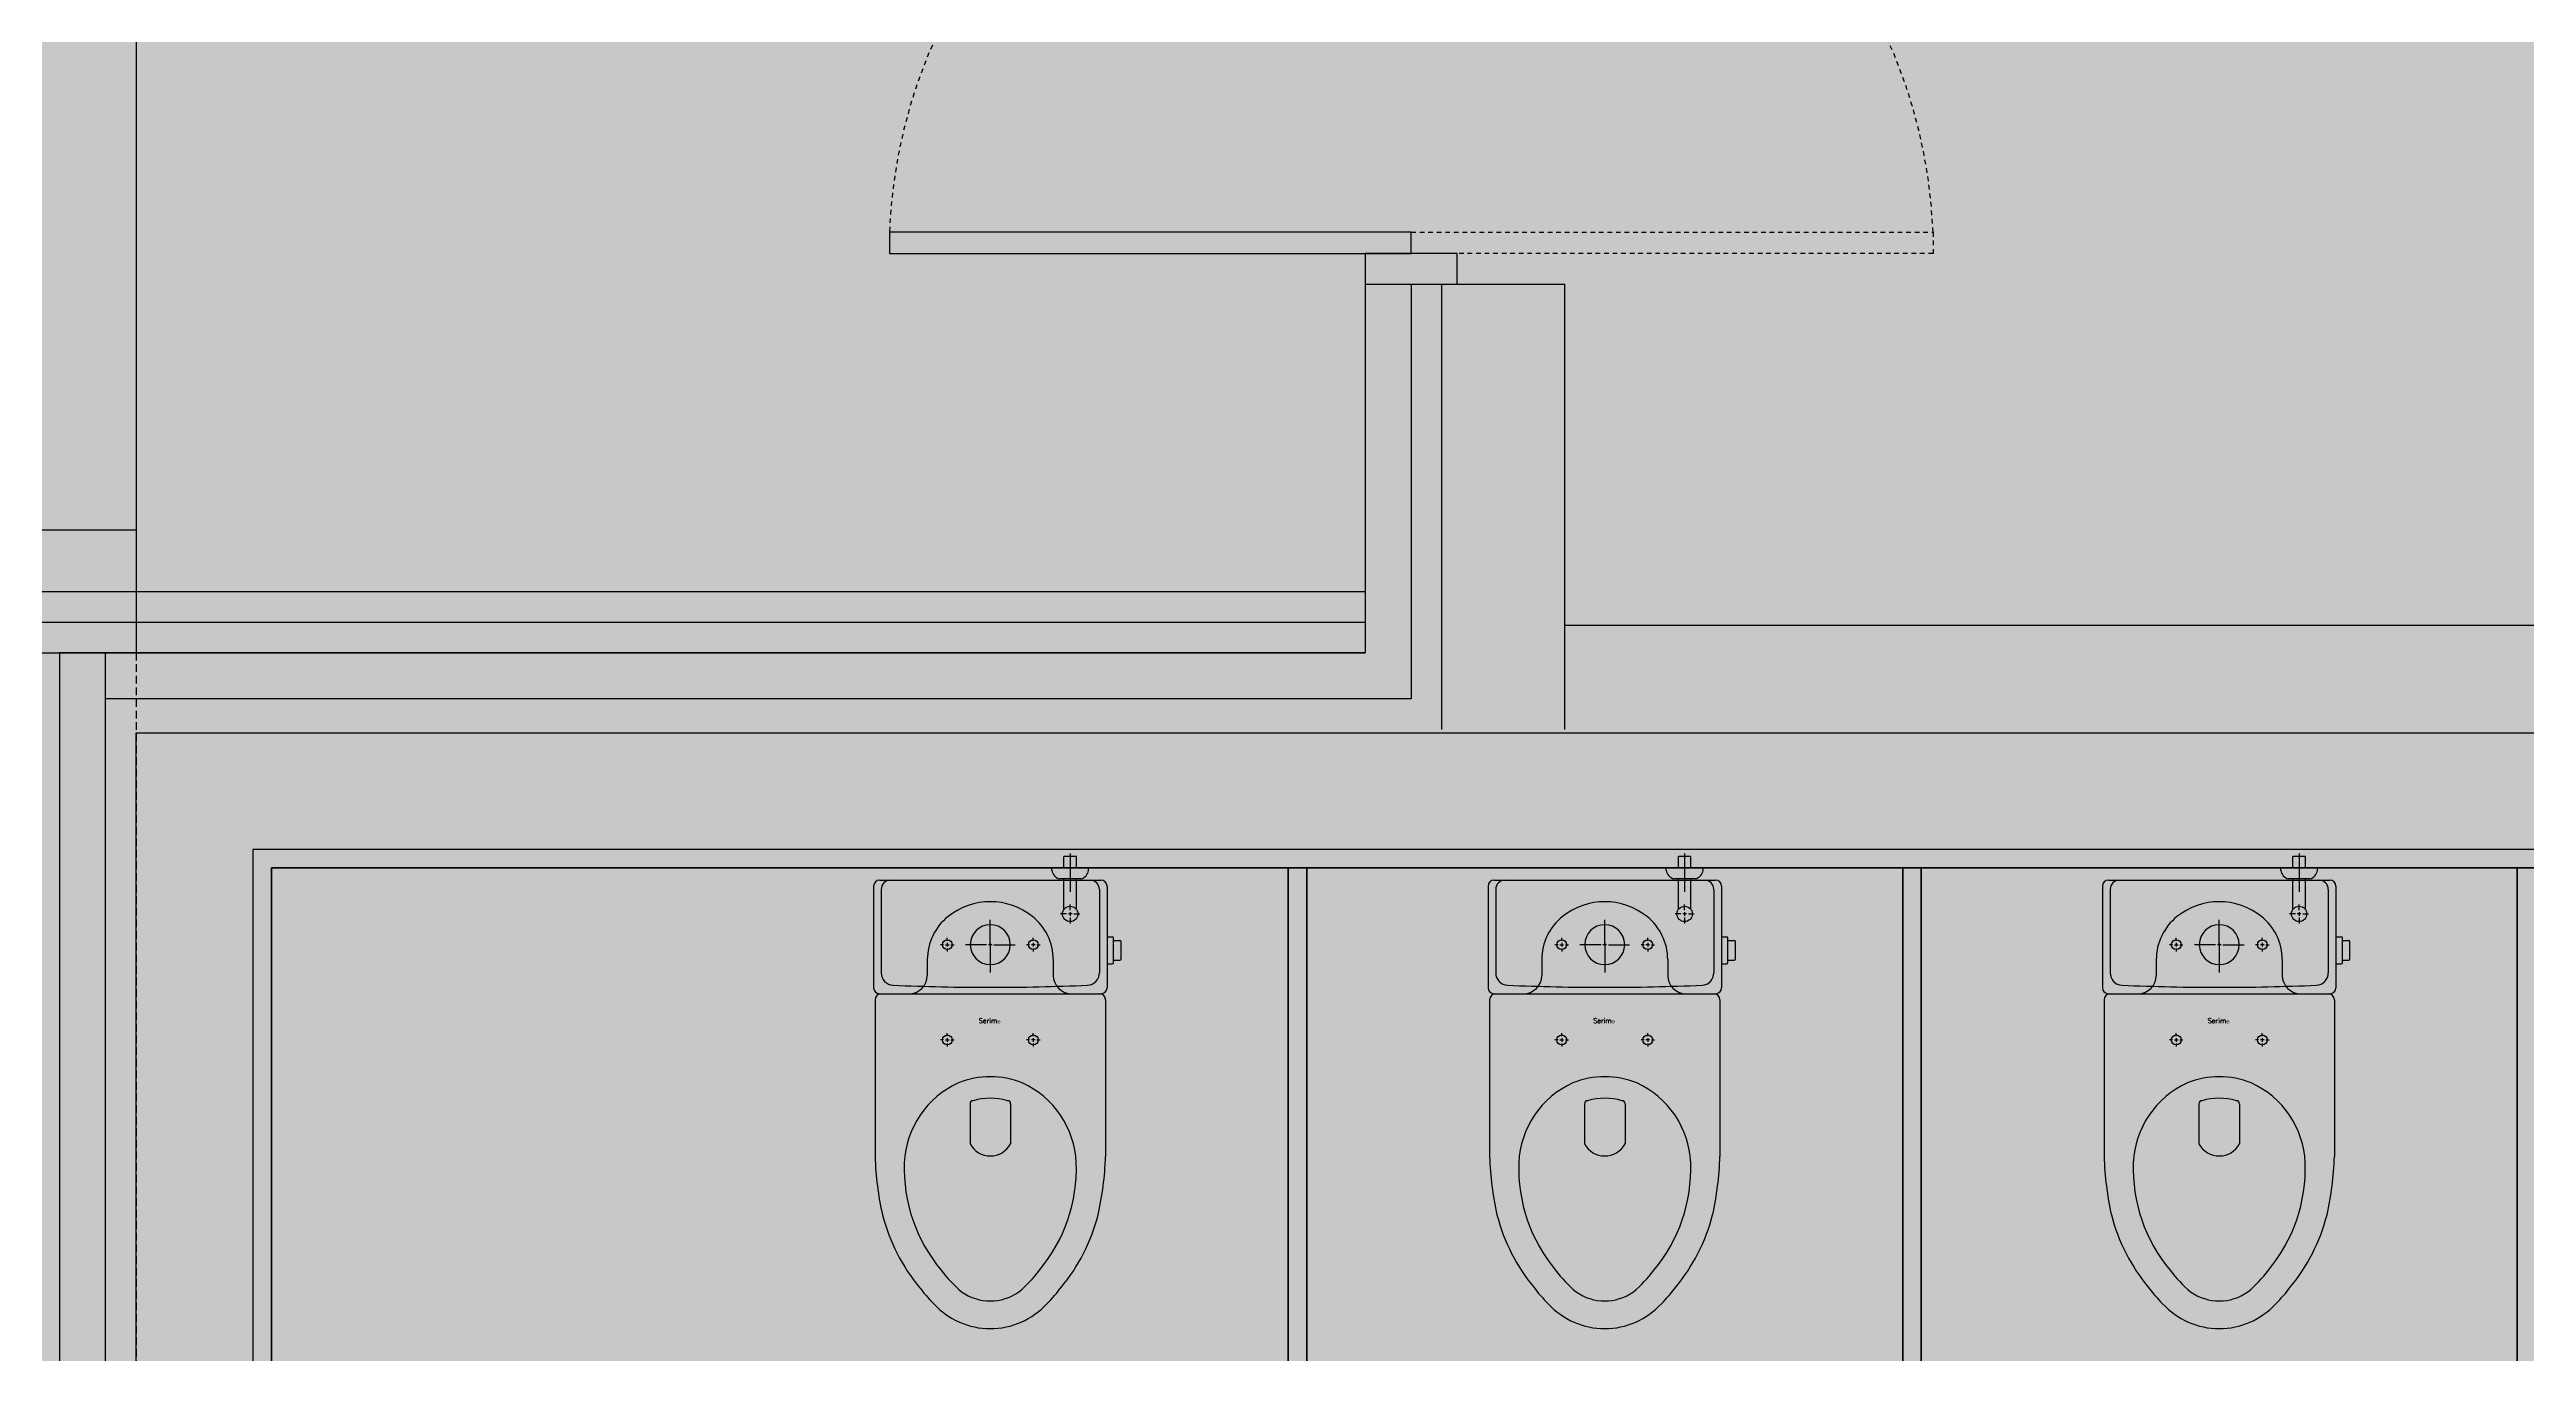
# Model space of a CAD drawing. Header units: millimetres. Extents: x 13515 to 183937, y -33900 to -660.
# Drawn here: x 121708.6 to 121771.7, y -19374.5 to -19341.3 of the extents above; entities that cross this region are included whole.
import ezdxf

# ---------------------------------------------------------------- set-up
doc = ezdxf.new("R2010")
doc.units = ezdxf.units.MM
doc.header["$LTSCALE"] = 100
doc.header["$MEASUREMENT"] = 0
for name, pattern in [('HID', [2.5, 1.5, -1]), ('HIDDEN', [2, 1, -1]), ('HIDDEN2', [0.1875, 0.125, -0.0625])]:
    doc.linetypes.add(name, pattern=pattern)
doc.layers.get('0').update_dxf_attribs({"linetype": 'CONTINUOUS'})
doc.layers.get('Defpoints').update_dxf_attribs({"color": 171, "linetype": 'CONTINUOUS'})
for name, color, linetype in [('254', 254, 'CONTINUOUS'), ('DOOR', 4, 'CONTINUOUS'), ('DOOR(OPEN ELE)', 5, 'CONTINUOUS'), ('ELE9', 9, 'CONTINUOUS'), ('LED', 7, 'CONTINUOUS'), ('STAIR', 4, 'CONTINUOUS'), ('TOI', 12, 'CONTINUOUS'), ('난간', 5, 'CONTINUOUS')]:
    doc.layers.add(name, color=color, linetype=linetype)
doc.styles.add('DIM', font='txt.shx', dxfattribs={"height": 30})
doc.styles.add('나눔바른고딕', font='NanumBarunGothic.ttf')

# ---------------------------------------------------------------- blocks, each defined once
blk = doc.blocks.new('A$C3F015CE3')
at = {"layer": 'TOI'}
for p, q in [((354.8, 750), (354.8, 768.6)), ((375.3, 768.6), (354.8, 768.6)), ((365, 773.2), (365, 710.9)), ((375.3, 750), (375.3, 768.6)), ((55, 730), (415, 730)), ((335, 746), (335, 750)), ((382.6, 732), (347.4, 732)), ((354.8, 683), (354.8, 732)), ((375.3, 683), (375.3, 732)), ((395, 746), (395, 750)), ((45, 720), (45, 555)), ((57.5, 715), (57.5, 579)), ((365, 681), (365, 690.5)), ((365, 681), (365, 690.5)), ((412.5, 715), (412.5, 579)), ((425, 720), (425, 555)), ((235, 631), (235, 665.5)), ((235, 626), (235, 660.5)), ((359, 675), (349.5, 675)), ((359, 675), (349.5, 675)), ((368, 675), (362, 675)), ((368, 675), (362, 675)), ((365, 678), (365, 672)), ((365, 678), (365, 672)), ((365, 669), (365, 659.5)), ((365, 669), (365, 659.5)), ((371, 675), (380.5, 675)), ((371, 675), (380.5, 675)), ((159, 625), (154, 625)), ((162, 625), (168, 625)), ((165, 631), (165, 636)), ((165, 628), (165, 622)), ((165, 619), (165, 614)), ((171, 625), (176, 625)), ((229, 625), (194.5, 625)), ((238, 625), (232, 625)), ((235, 628), (235, 622)), ((235, 623), (235, 617)), ((235, 619), (235, 584.5)), ((235, 614), (235, 579.5)), ((241, 625), (275.5, 625)), ((299, 625), (294, 625)), ((308, 625), (302, 625)), ((305, 631), (305, 636)), ((305, 628), (305, 622)), ((305, 619), (305, 614)), ((311, 625), (316, 625)), ((425, 637.9), (433.5, 637.9)), ((435.5, 595.9), (435.5, 635.9)), ((435.5, 631.9), (445.8, 631.9)), ((447.8, 601.9), (447.8, 629.9)), ((132.5, 600.6), (132.5, 575)), ((337.5, 600.6), (337.5, 575)), ((425, 593.9), (433.5, 593.9)), ((435.5, 599.9), (445.8, 599.9)), ((47.5, 535), (47.5, 280)), ((52.5, 545), (417.5, 545)), ((55, 545), (415, 545)), ((422.5, 535), (422.5, 280)), ((159, 470), (154, 470)), ((162, 470), (168, 470)), ((165, 476), (165, 481)), ((165, 473), (165, 467)), ((165, 464), (165, 459)), ((171, 470), (176, 470)), ((299, 470), (294, 470)), ((308, 470), (302, 470)), ((305, 476), (305, 481)), ((305, 473), (305, 467)), ((305, 464), (305, 459)), ((311, 470), (316, 470)), ((202, 366), (202, 301)), ((268, 366), (268, 301))]:
    blk.add_line(p, q, dxfattribs=at)
for centre, radius in [((365, 675), 12.5), ((165, 625), 8), ((305, 625), 8), ((165, 470), 8), ((305, 470), 8)]:
    blk.add_circle(centre, radius, dxfattribs=at)
for centre, radius, start, end in [((55, 720), 10, 90, 180), ((72.5, 715), 15, 90, 180), ((352.4, 748.9), 17.6, 189.469, 253.5331), ((377.6, 748.9), 17.6, 286.4669, 350.531), ((397.5, 715), 15, 0, 90), ((415, 720), 10, 0, 90), ((235, 585), 110, 51.3178, 128.6822), ((222.5, 600.6), 90, 128.6822, 180), ((235, 625), 32.5, 90, 270), ((235, 625), 32.5, 270, 90), ((247.5, 600.6), 90, 0, 51.3178), ((433.5, 635.9), 2, 0, 90), ((445.8, 629.9), 2, 0, 90), ((77.5, 579), 20, 180, 267.4985), ((102.5, 575), 30, 270, 0), ((367.5, 575), 30, 180, 270), ((392.5, 579), 20, 272.5015, 0), ((433.5, 595.9), 2, 270, 0), ((445.8, 601.9), 2, 270, 0), ((55, 555), 10, 180, 270), ((57.5, 535), 10, 90, 180), ((233.8, 4155.6), 3600, 267.4985, 270.0199), ((236.3, 4155.6), 3600, 269.9801, 272.5015), ((412.5, 535), 10, 0, 90), ((415, 555), 10, 270, 0), ((235, 270), 140, 68.2132, 111.7868), ((244.9, 263.3), 150, 114.336, 177.4508), ((207, 366), 5, 90, 180), ((235, 274.4), 100.6, 73.8382, 106.1618), ((263, 366), 5, 0, 90), ((225.1, 263.3), 150, 2.5492, 65.664), ((235, 318.2), 37.2, 207.5632, 332.4368), ((547.3, 295.1), 500, 181.7364, 192.7267), ((354.9, 261.3), 260, 178.084, 219.7652), ((115.1, 261.3), 260, 320.2348, 1.916), ((-77.3, 295.1), 500, 347.2733, 358.2636), ((354.9, 261.3), 305, 194.4886, 219.7652), ((115.1, 261.3), 305, 320.2348, 345.5114), ((315.4, 214.5), 200, 216.6852, 230.5715), ((154.6, 214.5), 200, 309.4285, 323.3148), ((315.4, 214.5), 245, 216.6852, 225.2345), ((235, 125), 125, 222.5102, 317.4898), ((235, 125), 80, 234.3409, 305.6591), ((154.6, 214.5), 245, 314.7655, 323.3148)]:
    blk.add_arc(centre, radius, start, end, dxfattribs=at)
at = {"layer": 'TOI', "style": 'DIM'}
for s, height, p in [('S', 8, (216.2, 497.2)), ('erim', 8, (222.7, 497.2)), ('㉿', 4, (246, 497.2))]:
    blk.add_text(s, height=height, dxfattribs=at).set_placement(p)
blk = doc.blocks.new('A$C393a7e1d')
at = {"layer": 'STAIR', "ltscale": 5}
for p, q in [((1500, 3000), (1500, 0)), ((0, 2800), (1500, 2800)), ((300, 2800), (300, 200)), ((600, 2800), (600, 200)), ((900, 2800), (900, 200)), ((1200, 2800), (1200, 200))]:
    blk.add_line(p, q, dxfattribs=at)
for points in [[(3500, 3000), (0, 3000)], [(0, 3000), (0, 0), (3500, 0)], [(1500, 200), (0, 200)]]:
    blk.add_lwpolyline(points, dxfattribs=at)
at = {"layer": '난간'}
for points in [[(3500, 2950), (0, 2950)], [(3500, 2900), (0, 2900)], [(0, 100), (3500, 100)], [(0, 50), (3500, 50)]]:
    blk.add_lwpolyline(points, dxfattribs=at)
blk = doc.blocks.new('A$C03A90DB8')
at = {"layer": 'DOOR'}
for points in [[(0, 924.3), (50, 924.3), (50, 774.3), (0, 774.3)], [(1800, 924.3), (1750, 924.3), (1750, 774.3), (1800, 774.3)]]:
    blk.add_lwpolyline(points, close=True, dxfattribs=at)
for points in [[(50, 0), (50, 849.3), (85, 849.3), (85, 0)], [(1750, 0), (1750, 849.3), (1715, 849.3), (1715, 0)], [(85, 0), (50, 0)], [(1715, 0), (1750, 0)]]:
    blk.add_lwpolyline(points, dxfattribs=at)
at = {"layer": 'DOOR(OPEN ELE)', "linetype": 'HID', "ltscale": 0.05}
for points in [[(50, 1698.6), (50, 849.3), (85, 849.3), (85, 1698.6)], [(85, 1698.6), (50, 1698.6)], [(1750, 1698.6), (1750, 849.3), (1715, 849.3), (1715, 1698.6)], [(1715, 1698.6), (1750, 1698.6)]]:
    blk.add_lwpolyline(points, dxfattribs=at)
for centre, start, end in [((50, 849.3), 0, 87.6401), ((1750, 849.3), 92.3599, 180), ((50, 849.3), 272.3599, 0), ((1750, 849.3), 180, 267.6401)]:
    blk.add_arc(centre, 850, start, end, dxfattribs=at)
at = {"layer": 'Defpoints', "style": '나눔바른고딕'}
blk.add_text('SSD-1800', height=100, dxfattribs=at).set_placement((586.5, 818.8))
blk = doc.blocks.new('FGHJ')
at = {"layer": 'ELE9', "ltscale": 0.1}
blk.add_line((37195324.1, 57221.3), (37195324.1, 40396.3), dxfattribs=at)
at = {"layer": 'ELE9'}
blk.add_line((37195399.1, 40396.3), (37195399.1, 57221.3), dxfattribs=at)
at = {"layer": 'ELE9', "linetype": 'HIDDEN2'}
blk.add_lwpolyline([(37195449.1, 67346.3), (37195449.1, 40346.3), (37042549.1, 40346.3), (37042549.1, 51346.3), (37030449.1, 51346.3), (37030449.1, -38303.7), (37200899.1, -38303.7)], dxfattribs=at)
at = {"layer": 'ELE9', "ltscale": 0.1}
for points in [[(37197449.1, 57821.3), (37197449.1, 57221.3), (37195324.1, 57221.3)], [(37197524.1, 57821.3), (37197524.1, 57146.3), (37195399.1, 57146.3)], [(37197449.1, 57821.3), (37197524.1, 57821.3)], [(37197574.1, 57096.3), (37197574.1, 57821.3)], [(37197574.1, 57821.3), (37197774.1, 57821.3)], [(37197774.1, 57096.3), (37197774.1, 57821.3)], [(37197774.1, 57266.3), (37204449.1, 57266.3)], [(37195449.1, 55446.3), (37195449.1, 57091.3), (37203644.1, 57091.3), (37203644.1, 54531.3), (37203454.1, 54531.3), (37203454.1, 56901.3), (37202094.1, 56901.3), (37202094.1, 54721.3), (37202654.1, 54721.3), (37202654.1, 54531.3), (37201904.1, 54531.3), (37201904.1, 56901.3), (37200544.1, 56901.3), (37200544.1, 54721.3), (37201104.1, 54721.3), (37201104.1, 54531.3), (37200544.1, 54531.3), (37200544.1, 54326.3), (37200354.1, 54326.3), (37200354.1, 56901.3), (37195639.1, 56901.3), (37195639.1, 55446.3), (37195449.1, 55446.3)], [(37195570.1, 55416.3), (37195669.1, 55416.3), (37195669.1, 56871.3), (37200324.1, 56871.3), (37200324.1, 54326.3)]]:
    blk.add_lwpolyline(points, dxfattribs=at)
at = {"layer": 'ELE9'}
for points in [[(37195669.1, 55486.3), (37197324.1, 55486.3), (37197324.1, 56871.3), (37195669.1, 56871.3)], [(37195669.1, 55471.3), (37197324.1, 55471.3), (37197324.1, 56871.3), (37195669.1, 56871.3), (37195669.1, 55471.3)]]:
    blk.add_lwpolyline(points, dxfattribs=at)
for points in [[(37197324.1, 55471.3), (37197354.1, 55471.3), (37197354.1, 56871.3), (37197324.1, 56871.3)], [(37197354.1, 56871.3), (37197354.1, 55486.3), (37198324.1, 55486.3), (37198324.1, 56871.3)], [(37197354.1, 56871.3), (37197354.1, 55471.3), (37198324.1, 55471.3), (37198324.1, 56871.3)], [(37198324.1, 55471.3), (37198354.1, 55471.3), (37198354.1, 56871.3), (37198324.1, 56871.3)], [(37198354.1, 56871.3), (37198354.1, 55486.3), (37199324.1, 55486.3), (37199324.1, 56871.3)], [(37198354.1, 56871.3), (37198354.1, 55471.3), (37199324.1, 55471.3), (37199324.1, 56871.3)], [(37199324.1, 55471.3), (37199354.1, 55471.3), (37199354.1, 56871.3), (37199324.1, 56871.3)]]:
    blk.add_lwpolyline(points, close=True, dxfattribs=at)
at = {"layer": 'ELE9', "ltscale": 0.1}
for name, p in [('A$C393a7e1d', (37193949.1, 57221.3)), ('A$C3F015CE3', (37196604.1, 56121.3)), ('A$C3F015CE3', (37197604.1, 56121.3)), ('A$C3F015CE3', (37198604.1, 56121.3))]:
    blk.add_blockref(name, p, dxfattribs=at)
at = {"layer": 'ELE9', "ltscale": 0.1, "rotation": 270}
blk.add_blockref('A$C03A90DB8', (37196674.8, 59621.3), dxfattribs=at)

msp = doc.modelspace()

# ---------------------------------------------------------------- hatches: boundary and pattern name
at = {"layer": '254', "ltscale": 10000}
h = msp.add_hatch(color=256, dxfattribs=at)
h.dxf.hatch_style = 1
edge = h.paths.add_edge_path()
edge.add_arc((121651.03, -19301.915), 40, 90, 180)
edge.add_line((121611.03, -19301.915), (121611.03, -19360.251))
edge.add_arc((121651.03, -19360.251), 40, 180, 270)
edge.add_line((121651.03, -19400.251), (121763.586, -19400.251))
edge.add_arc((121763.586, -19360.251), 40, 270, 360)
edge.add_line((121803.586, -19360.251), (121803.586, -19301.915))
edge.add_arc((121763.586, -19301.915), 40, 0, 90)
edge.add_line((121763.586, -19261.915), (121651.03, -19261.915))

# ---------------------------------------------------------------- next in the draw order: block references
at = {"xscale": 0.01565102769230769, "yscale": 0.01565102769230769, "zscale": 0.01565102769230769}
msp.add_blockref('FGHJ', (-460436.194, -20252.242), dxfattribs=at)

# ---------------------------------------------------------------- next in the draw order: linework, layer by layer
at = {"layer": 'LED', "color": 6, "linetype": 'HIDDEN', "ltscale": 0.3, "const_width": 8}
msp.add_lwpolyline([(121651.03, -19261.915, 0.414214), (121611.03, -19301.915), (121611.03, -19360.251, 0.414214), (121651.03, -19400.251), (121763.586, -19400.251, 0.414214), (121803.586, -19360.251), (121803.586, -19301.915, 0.414214), (121763.586, -19261.915)], format="xyb", close=True, dxfattribs=at)

doc.saveas('drawing.dxf')
